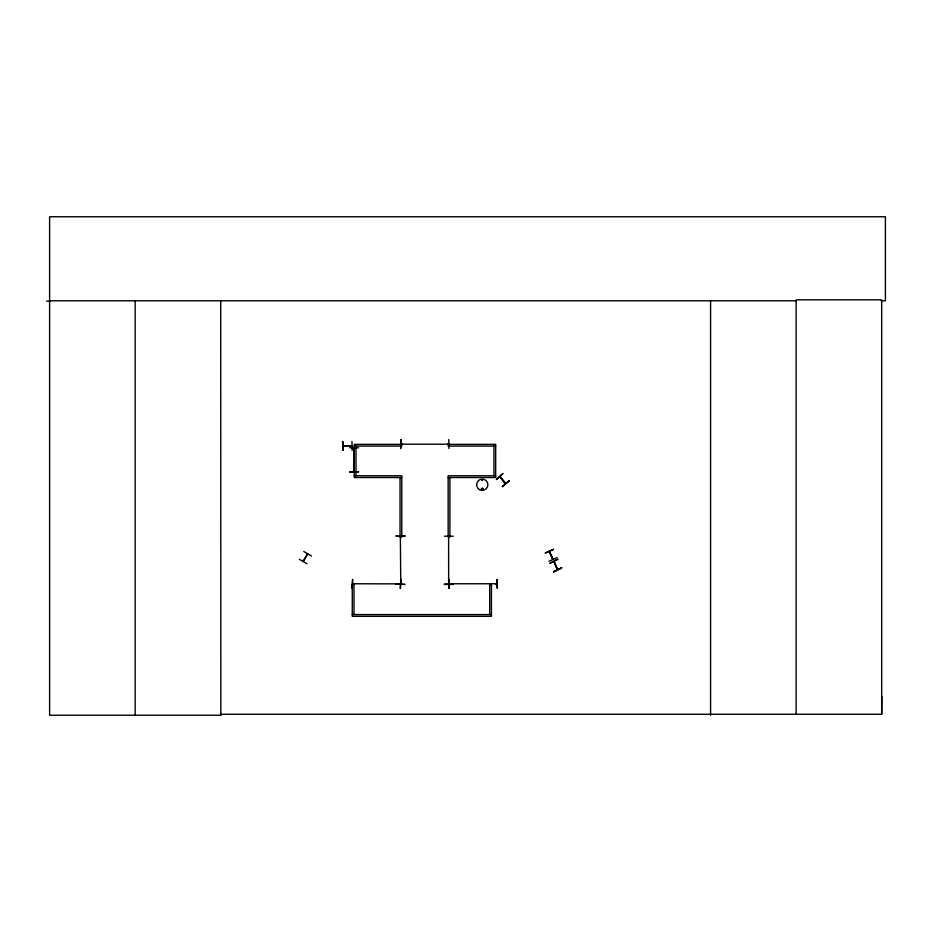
<?xml version="1.0" encoding="UTF-8"?>
<svg xmlns="http://www.w3.org/2000/svg" width="932" height="932" viewBox="0 0 932 932"><rect width="100%" height="100%" fill="white"/><g stroke="black" fill="none" stroke-linecap="round" stroke-linejoin="round"><path stroke-width="1.4" d="M881.043 300.791L885.4 300.791L885.4 216.76L49.606 216.76L49.606 715.24L220.837 715.24L220.721 714.262L881.684 714.262L881.812 696.239M552.793 559.468L549.263 551.278L552.711 559.293M557.697 569.464L554.144 561.53L557.348 569.755M303.017 561.379L307.49 553.713M400.411 537.275L400.807 536.459M448.56 536.471L449.061 537.077M481.413 488.904C483.953 486.096 482.275 492.154 481.576 488.508M481.669 488.904C483.265 487.075 482.555 490.71 481.762 489.044M505.4 483.696L500.065 476.578L505.668 483.324M400.364 536.471L400.76 583.945M400.772 537.077L400.748 536.401M448.607 536.471L448.653 583.875L449.049 583.164M499.762 476.835L505.284 483.545M353.915 471.243L353.904 448.269M481.856 479.875L482.52 480.539L482.054 479.735M401.086 443.888L402.076 443.888L401.273 443.842M400.306 584.108L399.339 583.758L400.201 584.096M450.098 584.108L449.154 584.108M496.022 584.119L496.826 584.061M299.323 559.27L307.001 563.778M303.483 561.46L307.758 553.864M311.486 556.02L303.797 551.511M482.648 489.277L482.788 488.764M553.829 561.577L557.359 569.697M351.97 446.113L343.069 445.869L351.97 445.811M448.781 444.203L447.791 443.9L448.77 443.888M353.508 584.096L352.82 584.108M448.968 537.17L449.061 536.459M496.395 479.444L503 473.456L496.476 479.537M502.255 486.481L509.023 480.679M502.465 486.725L509.303 481.029M545.313 552.967L553.433 549.298M557.103 557.581L548.995 561.274M553.561 571.572L561.67 567.903M351.923 446.183L343.127 446.137L351.877 446.113M447.908 443.865L448.688 444.203L447.884 444.203M448.746 439.589L448.933 448.502M351.947 441.512L352.121 450.412M405.012 535.76L396.1 535.853M396.1 536.18L405.012 536.133M444.354 536.18L453.267 536.25M496.791 579.459L497.304 588.36L496.849 579.459M396.112 584.061L405.012 584.434L396.112 584.003M444.354 584.119L453.267 584.061M495.917 583.758L496.721 583.758L449.224 583.758M444.354 584.457L453.267 584.434M349.663 447.756L358.575 447.791M349.663 471.907L358.575 471.639L349.663 471.883M349.663 471.697L358.575 471.697M46.6 301.141L49.606 301.129M49.606 300.791L796.138 300.791M448.688 444.203L401.086 444.203M354.265 446.09L401.774 446.09L401.774 444.366L354.265 444.366L354.265 477.522L401.774 477.522M495.673 446.09L448.164 446.09L448.164 444.366L495.673 444.366L495.673 477.522L448.164 477.522M354.265 475.786L401.774 475.786L401.774 536.902L400.038 536.902L400.038 477.522M495.673 475.786L448.164 475.786L448.164 536.902L449.9 536.902L449.9 477.522M352.261 614.572L491.432 614.572M353.438 583.7L352.727 583.758L400.411 583.875M553.48 549.414L545.337 553.025M553.13 559.107L549.286 551.406M448.979 579.459L449.038 588.36M342.918 441.57L343.093 450.471L342.58 441.57M881.684 714.262L881.684 299.824L796.138 299.824L796.138 714.262M710.58 300.791L710.58 715.24M493.937 446.09L493.937 475.786M489.708 614.572L489.708 584.888L491.432 584.888L491.432 616.308L352.261 616.308L352.261 584.888L353.997 584.888L353.997 614.572M356.001 446.09L356.001 475.786M220.709 300.791L220.837 715.24M135.163 300.791L135.163 715.24M557.837 559.258L549.903 563.312L557.837 559.258M561.647 567.844L553.713 571.91L561.647 567.844M401.051 439.589L400.655 448.502L401.051 439.589M352.611 579.459L352.168 588.372L352.611 579.459M400.795 579.448L400.352 588.36L400.795 579.448M449.096 579.459L448.7 588.372L449.038 579.459M479.456 489.615A5.639 5.639 0 0 0 487.902 484.745A5.639 5.639 0 0 0 479.456 479.863A5.639 5.639 0 0 0 479.456 489.615"/></g></svg>
